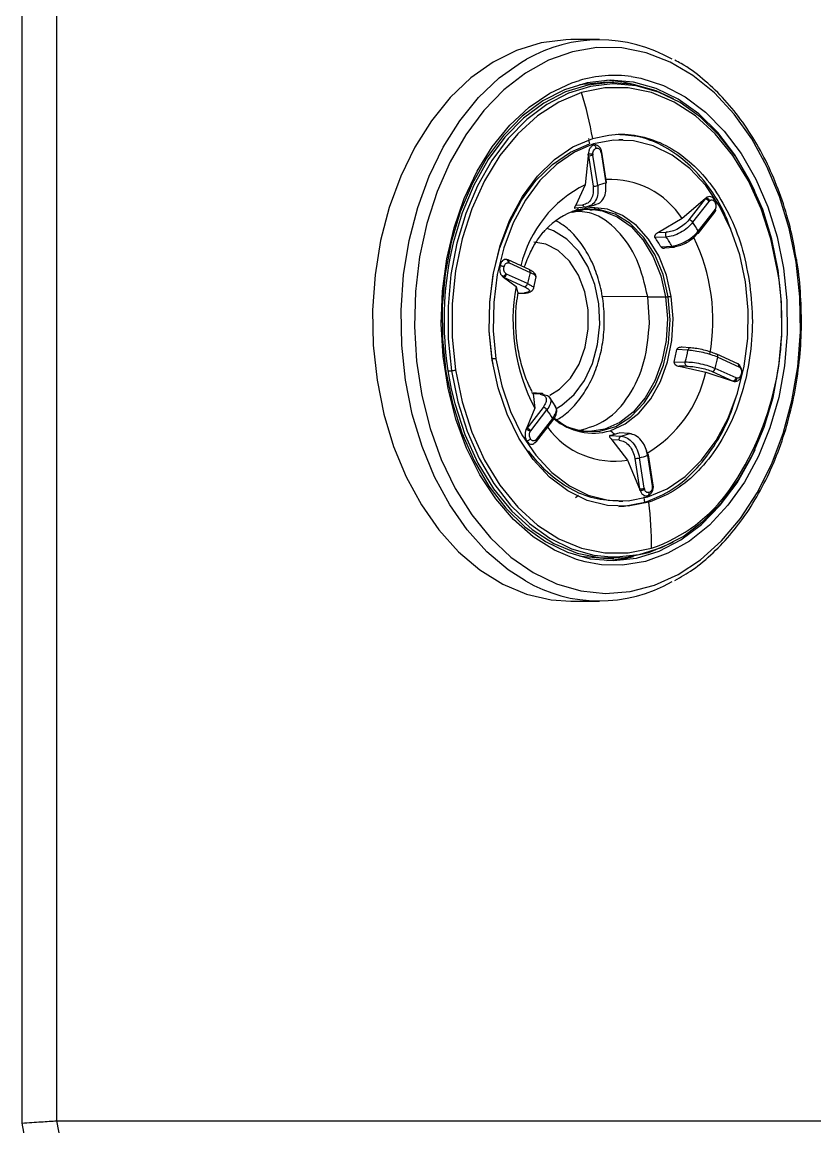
# Model space of a CAD drawing. Extents: x 832 to 912, y 781 to 934.
# Drawn here: x 837.691 to 840.223, y 835.606 to 839.133 of the extents above; entities that cross this region are included whole.
import ezdxf

# ---------------------------------------------------------------- set-up
doc = ezdxf.new("R2010")
doc.units = 0
doc.header["$MEASUREMENT"] = 0
doc.layers.add('1', color=4, linetype='Continuous')

# ---------------------------------------------------------------- blocks, each defined once
blk = doc.blocks.new('2026 SOVEREIGN HL')
at = {"layer": '1', "color": 3, "linetype": 'Continuous', "lineweight": 25}
for p, q in [((5.9619, 38.5231), (5.9619, 43.5662)), ((6.0728, 38.53), (6.0728, 43.5594)), ((7.8058, 41.9824), (7.7149, 41.9824)), ((7.8516, 41.8455), (7.8193, 41.8459)), ((7.8807, 41.6626), (7.8683, 41.6629)), ((7.7701, 41.6117), (7.7606, 41.5191)), ((7.7701, 41.6117), (7.7706, 41.6117)), ((7.7706, 41.6117), (7.7856, 41.5145)), ((7.8003, 41.5167), (7.7853, 41.614)), ((7.8108, 41.6255), (7.8111, 41.6241)), ((7.8111, 41.6219), (7.826, 41.5247)), ((7.829, 41.5263), (7.814, 41.6235)), ((7.7606, 41.5191), (7.7301, 41.4534)), ((7.7301, 41.4534), (7.7533, 41.4553)), ((7.7806, 41.4537), (7.7628, 41.4473)), ((7.7724, 41.4494), (7.7952, 41.4564)), ((8.1431, 41.4739), (8.0701, 41.4109)), ((8.1436, 41.4739), (8.0916, 41.4069)), ((8.104, 41.3991), (8.156, 41.466)), ((8.1431, 41.4739), (8.1436, 41.4739)), ((7.7251, 41.4331), (7.7542, 41.4389)), ((7.7628, 41.4473), (7.7282, 41.4445)), ((7.7678, 41.4407), (7.7862, 41.4402)), ((7.7757, 41.4394), (7.7841, 41.4387)), ((7.7943, 41.4397), (7.7885, 41.4462)), ((8.1737, 41.4384), (8.1217, 41.3715)), ((8.1226, 41.365), (8.1746, 41.4319)), ((8.1749, 41.4323), (8.177, 41.4357)), ((8.1771, 41.4359), (8.1773, 41.4362)), ((8.0701, 41.4109), (7.9948, 41.3669)), ((8.019, 41.3521), (7.9829, 41.3512)), ((7.9948, 41.3669), (8.019, 41.3675)), ((8.0027, 41.3205), (8.0376, 41.3231)), ((8.0139, 41.3172), (8.0441, 41.3195)), ((7.5812, 41.2488), (7.5142, 41.2791)), ((7.5174, 41.2694), (7.5844, 41.2391)), ((7.4992, 41.2238), (7.5396, 41.1942)), ((7.4992, 41.2238), (7.4997, 41.2238)), ((7.4997, 41.2238), (7.5667, 41.1935)), ((7.5764, 41.2036), (7.5093, 41.2339)), ((7.595, 41.1859), (7.6039, 41.2254)), ((7.5396, 41.1942), (7.5438, 41.1765)), ((7.5441, 41.1718), (7.5695, 41.1734)), ((7.5448, 41.1724), (7.5667, 41.1737)), ((7.9603, 41.1612), (7.8148, 41.1619)), ((7.9601, 41.1611), (8.0173, 41.1614)), ((7.9659, 41.0797), (7.9603, 41.1612)), ((8.0887, 40.9907), (8.0532, 40.9927)), ((8.0962, 40.9986), (8.0689, 41.0001)), ((7.4755, 40.9633), (7.4629, 40.9632)), ((7.4667, 40.9466), (7.4629, 40.9632)), ((8.2476, 40.9477), (8.1806, 40.978)), ((8.1838, 40.9683), (8.2508, 40.938)), ((7.3221, 40.9244), (7.3328, 40.8659)), ((8.0442, 40.9531), (8.0803, 40.9535)), ((8.0849, 40.9396), (8.0606, 40.9393)), ((8.0606, 40.9393), (8.1456, 40.9203)), ((8.1661, 40.9227), (8.2332, 40.8924)), ((8.2428, 40.9025), (8.1757, 40.9328)), ((8.2507, 40.9457), (8.249, 40.9468)), ((8.1456, 40.9203), (8.2326, 40.8924)), ((8.2332, 40.8924), (8.2326, 40.8924)), ((7.6206, 40.8525), (7.5886, 40.8551)), ((7.5941, 40.8517), (7.5994, 40.8056)), ((7.6165, 40.8499), (7.5941, 40.8517)), ((7.6662, 40.8105), (7.6475, 40.8396)), ((7.5994, 40.8056), (7.5735, 40.7413)), ((7.626, 40.8083), (7.574, 40.7413)), ((7.5864, 40.7335), (7.6384, 40.8004)), ((7.667, 40.807), (7.6647, 40.8122)), ((7.6562, 40.7728), (7.6041, 40.7059)), ((7.605, 40.6994), (7.657, 40.7663)), ((7.6819, 40.759), (7.6599, 40.7739)), ((7.574, 40.7413), (7.5735, 40.7413)), ((7.7678, 40.7312), (7.7534, 40.7322)), ((7.84, 40.7186), (7.8753, 40.7163)), ((7.9024, 40.7246), (7.8687, 40.7274)), ((7.6022, 40.6964), (7.6053, 40.6998)), ((7.6044, 40.6988), (7.605, 40.6994)), ((7.8452, 40.7051), (7.8959, 40.64)), ((7.869, 40.7036), (7.8452, 40.7051)), ((7.8959, 40.64), (7.9339, 40.5477)), ((7.9194, 40.645), (7.9344, 40.5478)), ((7.9491, 40.55), (7.9341, 40.6472)), ((7.9599, 40.6551), (7.9748, 40.5579)), ((7.9778, 40.5596), (7.9628, 40.6568)), ((7.9344, 40.5478), (7.9339, 40.5477)), ((7.9782, 40.5547), (7.9778, 40.5595)), ((7.7291, 40.5205), (7.7389, 40.5279)), ((7.8683, 40.509), (7.8807, 40.5093)), ((7.9632, 40.5051), (7.9507, 40.5051)), ((7.9601, 40.5263), (7.9665, 40.5298)), ((7.8193, 40.326), (7.8516, 40.3264)), ((7.7149, 40.1895), (7.8058, 40.1895)), ((6.841, 33.9689), (5.9619, 38.5231)), ((6.073, 38.53), (9.0504, 38.5301)), ((6.9537, 33.9683), (6.0733, 38.5301))]:
    blk.add_line(p, q, dxfattribs=at)
at = {"layer": '1', "color": 3, "linetype": 'Continuous', "lineweight": 25, "flags": 128}
for points in [[(7.7149, 41.9824), (7.6986, 41.9821), (7.6193, 41.9721), (7.5415, 41.9482), (7.4664, 41.9106), (7.3953, 41.8601), (7.3292, 41.7973), (7.2692, 41.7233), (7.2162, 41.6393), (7.1711, 41.5466), (7.1346, 41.4465), (7.1072, 41.3408), (7.0894, 41.2311), (7.0815, 41.1191), (7.0836, 41.0066), (7.0956, 40.8953), (7.1173, 40.787), (7.1486, 40.6834), (7.1887, 40.5862), (7.2371, 40.4969), (7.2931, 40.4168), (7.3557, 40.3473), (7.424, 40.2895), (7.4969, 40.2442), (7.5732, 40.2122), (7.6518, 40.194), (7.7149, 40.1895)], [(8.4341, 41.2715), (8.4124, 41.3789), (8.3811, 41.4816), (8.3408, 41.5777), (8.2922, 41.6658), (8.2359, 41.7444), (8.1731, 41.8121), (8.1046, 41.8679), (8.0317, 41.9109), (7.9554, 41.9404), (7.8772, 41.9558), (7.7981, 41.9569), (7.7196, 41.9437), (7.643, 41.9165), (7.5694, 41.8756), (7.5002, 41.8217), (7.4364, 41.7558), (7.3791, 41.6788), (7.3292, 41.5921), (7.2875, 41.4971), (7.2548, 41.3954), (7.2316, 41.2886), (7.2182, 41.1784), (7.2148, 41.0668), (7.2216, 40.9554), (7.2384, 40.8462), (7.265, 40.7409), (7.3008, 40.6413), (7.3454, 40.549), (7.3979, 40.4655), (7.4576, 40.3922), (7.5234, 40.3303), (7.5943, 40.2808), (7.669, 40.2445), (7.7464, 40.2221), (7.8252, 40.2138), (7.9042, 40.2198), (7.9819, 40.2401), (8.0571, 40.2742), (8.1287, 40.3217), (8.1953, 40.3817), (8.256, 40.4533), (8.3098, 40.5353), (8.3556, 40.6263), (8.3929, 40.7249), (8.4209, 40.8294), (8.4393, 40.9381), (8.4477, 41.0492), (8.4459, 41.161), (8.4341, 41.2715)], [(7.5693, 40.2542), (7.5148, 40.2895), (7.4466, 40.3473), (7.3839, 40.4168), (7.3279, 40.4969), (7.2795, 40.5862), (7.2394, 40.6834), (7.2082, 40.787), (7.1864, 40.8953), (7.1744, 41.0066), (7.1723, 41.1191), (7.1802, 41.2311), (7.198, 41.3408), (7.2254, 41.4465), (7.262, 41.5466), (7.3071, 41.6393), (7.36, 41.7233), (7.42, 41.7973), (7.4861, 41.8601), (7.5573, 41.9106), (7.5731, 41.9198)], [(7.7601, 40.3151), (7.7328, 40.3227), (7.662, 40.3523), (7.5945, 40.395), (7.5317, 40.4499), (7.4746, 40.5163), (7.4243, 40.5928), (7.3817, 40.6781), (7.3475, 40.7707), (7.3223, 40.8689), (7.3065, 40.971), (7.3006, 41.0751), (7.3045, 41.1795), (7.3182, 41.2821), (7.3415, 41.3813), (7.3739, 41.4752), (7.4149, 41.5621), (7.4637, 41.6406), (7.5194, 41.7091), (7.5811, 41.7666), (7.6477, 41.8118), (7.7179, 41.8442), (7.7422, 41.852)], [(8.3022, 41.4998), (8.2857, 41.5342), (8.2384, 41.6148), (8.1839, 41.6856), (8.123, 41.7451), (8.0569, 41.7924), (7.9869, 41.8265), (7.9143, 41.8469), (7.8404, 41.853), (7.7666, 41.8449), (7.6943, 41.8226), (7.6247, 41.7866), (7.5593, 41.7376), (7.4992, 41.6764), (7.4456, 41.6042), (7.3994, 41.5224), (7.3616, 41.4324), (7.3327, 41.336), (7.3134, 41.2349), (7.304, 41.1311), (7.3047, 41.0264), (7.3155, 40.9228)], [(7.8472, 41.8411), (7.7778, 41.8332), (7.7066, 41.8112), (7.6381, 41.7758), (7.5737, 41.7275), (7.5146, 41.6673), (7.4618, 41.5962), (7.4163, 41.5156), (7.379, 41.4271), (7.3506, 41.3321), (7.3316, 41.2326), (7.3224, 41.1304), (7.3231, 41.0273), (7.3337, 40.9253)], [(8.0427, 41.7933), (7.9869, 41.8193), (7.915, 41.8394), (7.8418, 41.8455), (7.7687, 41.8375), (7.6971, 41.8154), (7.6283, 41.7798), (7.5635, 41.7312), (7.504, 41.6706), (7.4509, 41.5992), (7.4052, 41.5181), (7.3677, 41.429), (7.3391, 41.3335), (7.3334, 41.3088)], [(7.7427, 41.8391), (7.8095, 41.8459), (7.8193, 41.8459)], [(7.9148, 41.8395), (7.882, 41.8469), (7.8294, 41.8527)], [(8.3773, 41.2466), (8.357, 41.3456), (8.3273, 41.4397), (8.2889, 41.5273), (8.2423, 41.6067), (8.1886, 41.6763), (8.1287, 41.7349), (8.0636, 41.7815), (7.9947, 41.8151), (7.9232, 41.8351), (7.8505, 41.8412), (7.8472, 41.8411)], [(7.9077, 41.8643), (7.938, 41.8589), (8.0101, 41.8361), (8.0794, 41.7999), (8.1447, 41.7509), (8.2048, 41.6901), (8.2586, 41.6185), (8.3051, 41.5374), (8.3437, 41.4483), (8.3734, 41.3527), (8.3939, 41.2523)], [(7.7484, 41.8132), (7.6764, 41.7833), (7.6081, 41.7391), (7.5449, 41.6817), (7.4881, 41.6122), (7.439, 41.5319), (7.3984, 41.4426), (7.3672, 41.346), (7.3461, 41.2441), (7.3354, 41.1389), (7.3354, 41.0327), (7.3461, 40.9276)], [(8.3746, 41.2443), (8.3534, 41.3461), (8.3222, 41.4427), (8.2816, 41.5321), (8.2324, 41.6123), (8.1757, 41.6818), (8.1125, 41.7392), (8.0442, 41.7833), (7.9721, 41.8133), (7.8978, 41.8283), (7.8227, 41.8283), (7.7484, 41.8132)], [(7.9632, 40.5051), (7.8979, 40.4925), (7.8319, 40.4945), (7.767, 40.511), (7.7047, 40.5417), (7.6466, 40.5858), (7.5941, 40.6423), (7.5485, 40.7096), (7.5108, 40.7862), (7.4822, 40.8702), (7.4631, 40.9595), (7.4542, 41.0519), (7.4556, 41.1452), (7.4673, 41.237), (7.489, 41.3251), (7.5202, 41.4072), (7.5601, 41.4815), (7.6077, 41.5461), (7.6619, 41.5993), (7.7213, 41.6398), (7.7844, 41.6668)], [(7.4629, 40.9632), (7.4542, 41.0529), (7.4556, 41.1434), (7.4669, 41.2326), (7.488, 41.318), (7.5183, 41.3978), (7.557, 41.4699), (7.6032, 41.5326), (7.6558, 41.5842), (7.7134, 41.6236), (7.7747, 41.6497)], [(7.7872, 41.6495), (7.726, 41.6233), (7.6684, 41.584), (7.6158, 41.5324), (7.5696, 41.4697), (7.5309, 41.3977), (7.5006, 41.3179), (7.4796, 41.2325), (7.4682, 41.1434), (7.4669, 41.0529), (7.4755, 40.9633)], [(8.2724, 41.2086), (8.254, 41.2953), (8.2261, 41.3767), (8.1896, 41.4511), (8.1454, 41.5164), (8.0944, 41.5712), (8.038, 41.6139), (7.9776, 41.6437), (7.9146, 41.6598), (7.8506, 41.6617), (7.7872, 41.6495)], [(8.0256, 41.1617), (8.0091, 41.2325), (7.9825, 41.2968), (7.9471, 41.3519), (7.9043, 41.3954), (7.8561, 41.4254), (7.8045, 41.4405), (7.7519, 41.4401), (7.7172, 41.4312)], [(8.0352, 41.1626), (8.0198, 41.2299), (7.9955, 41.2916), (7.9631, 41.3454), (7.9239, 41.3892), (7.8794, 41.4214), (7.8314, 41.4407), (7.7815, 41.4464), (7.7319, 41.4382)], [(7.7862, 41.4402), (7.8149, 41.4356), (7.8626, 41.4169), (7.9068, 41.3854), (7.9457, 41.3422), (7.9779, 41.289), (8.0021, 41.228), (8.0173, 41.1614)], [(7.6668, 40.8035), (7.6862, 40.8149), (7.7253, 40.8492), (7.7582, 40.8944), (7.7835, 40.9487), (7.7999, 41.0093), (7.8068, 41.0736), (7.8037, 41.1384), (7.7908, 41.2008), (7.7688, 41.2578), (7.7386, 41.3067), (7.7017, 41.3454), (7.6597, 41.3719), (7.6385, 41.3798)], [(7.6476, 40.8475), (7.6787, 40.8661), (7.7134, 40.901), (7.7413, 40.9466), (7.7606, 41.0003), (7.7703, 41.059), (7.7697, 41.1193), (7.759, 41.1776), (7.7387, 41.2306), (7.71, 41.2752), (7.6746, 41.3088), (7.6346, 41.3294), (7.5961, 41.3359)], [(7.5142, 41.2791), (7.5137, 41.2793), (7.5123, 41.2795)], [(7.5812, 41.2488), (7.582, 41.2484), (7.5826, 41.2479)], [(8.3939, 41.2523), (8.4048, 41.149), (8.4058, 41.0445), (8.397, 40.9408), (8.3785, 40.8396), (8.3506, 40.7429), (8.3138, 40.6523), (8.2688, 40.5694), (8.2164, 40.4957), (8.1576, 40.4326), (8.0933, 40.3811), (8.0247, 40.3422), (7.9531, 40.3166), (7.8797, 40.3047), (7.8124, 40.306)], [(7.8445, 40.3308), (7.8606, 40.3307), (7.9332, 40.3387), (8.0044, 40.3606), (8.0729, 40.3961), (8.1373, 40.4444), (8.1964, 40.5046), (8.2492, 40.5757), (8.2947, 40.6563), (8.332, 40.7448), (8.3604, 40.8398), (8.3794, 40.9393), (8.3886, 41.0415), (8.3879, 41.1446), (8.3773, 41.2466)], [(7.9607, 40.5224), (8.022, 40.5486), (8.0796, 40.5879), (8.1322, 40.6395), (8.1784, 40.7022), (8.2171, 40.7742), (8.2473, 40.854), (8.2684, 40.9394), (8.2798, 41.0285), (8.2811, 41.119), (8.2724, 41.2086)], [(7.6794, 40.7589), (7.7027, 40.7465), (7.7543, 40.7314), (7.807, 40.7318), (7.8585, 40.7476), (7.9065, 40.7782), (7.9489, 40.8223), (7.984, 40.8779), (8.0101, 40.9426), (8.0261, 41.0136), (8.0314, 41.0877), (8.0256, 41.1617)], [(8.0173, 41.1614), (8.023, 41.092), (8.019, 41.0223), (8.0054, 40.9551), (7.9827, 40.893), (7.9519, 40.8384), (7.9141, 40.7934), (7.8708, 40.7597), (7.8237, 40.7387)], [(7.8403, 40.7337), (7.8879, 40.7554), (7.9315, 40.7899), (7.9696, 40.8357), (8.0006, 40.8911), (8.0233, 40.954), (8.037, 41.022), (8.041, 41.0924), (8.0352, 41.1626)], [(7.4755, 40.9633), (7.494, 40.8766), (7.5218, 40.7951), (7.5583, 40.7208), (7.6026, 40.6555), (7.6536, 40.6007), (7.7099, 40.5579), (7.7704, 40.5282), (7.8333, 40.5121), (7.8973, 40.5102), (7.9607, 40.5224)], [(8.1806, 40.978), (8.1801, 40.9782), (8.1787, 40.9784)], [(7.3155, 40.9228), (7.3362, 40.8222), (7.3663, 40.7266), (7.4054, 40.6377), (7.4526, 40.5571), (7.5072, 40.4863), (7.5681, 40.4268), (7.6341, 40.3795), (7.7041, 40.3454), (7.7768, 40.325), (7.8507, 40.3189), (7.9245, 40.327), (7.9968, 40.3493), (8.0663, 40.3853), (8.1317, 40.4343), (8.1918, 40.4955), (8.2454, 40.5677), (8.2916, 40.6495), (8.303, 40.6738)], [(7.3337, 40.9253), (7.354, 40.8263), (7.3837, 40.7321), (7.4221, 40.6446), (7.4687, 40.5652), (7.5224, 40.4956), (7.5823, 40.437), (7.6474, 40.3904), (7.7163, 40.3568), (7.7878, 40.3368), (7.8445, 40.3308)], [(7.3461, 40.9276), (7.3673, 40.8257), (7.3985, 40.7292), (7.4391, 40.6398), (7.4883, 40.5596), (7.545, 40.49), (7.6082, 40.4326), (7.6765, 40.3885), (7.7486, 40.3586), (7.8229, 40.3435), (7.898, 40.3436), (7.9723, 40.3587)], [(7.3328, 40.8659), (7.3437, 40.8201), (7.3757, 40.7213), (7.4173, 40.6299), (7.4677, 40.5479), (7.5259, 40.4769), (7.5906, 40.4183), (7.6606, 40.3735), (7.7344, 40.3432), (7.8105, 40.3281), (7.8874, 40.3285), (7.9634, 40.3444)], [(7.8237, 40.7387), (7.775, 40.7312), (7.7678, 40.7312)], [(7.8676, 40.4916), (7.8853, 40.4925), (7.9507, 40.5051)], [(7.9634, 40.3444), (8.0366, 40.3753), (8.0427, 40.3786)], [(7.8193, 40.326), (7.7464, 40.3321), (7.7427, 40.3328)], [(7.8294, 40.3192), (7.8921, 40.327), (7.9148, 40.3324)], [(7.8124, 40.306), (7.8058, 40.3068), (7.7601, 40.3151)]]:
    blk.add_lwpolyline(points, dxfattribs=at)
at = {"layer": '1', "color": 3, "linetype": 'Continuous', "lineweight": 25}
for centre, radius, start, end in [((7.8058, 41.5128), 0.4689, 60.2673, 119.7542), ((7.8535, 41.4729), 0.3952, 82.1149, 106.3575), ((6.6773, 41.4721), 1.1241, 9.9722, 17.6641), ((6.6559, 41.4708), 1.1331, 9.0847, 9.9577), ((7.3983, 41.5943), 0.3928, 7.4983, 8.067), ((7.769, 41.6709), 0.0592, 271.5691, 285.9594), ((7.8119, 41.6207), 0.00353, 51.9408, 102.9249), ((7.8106, 41.6263), 0.00444, 275.6715, 320.5609), ((7.8831, 41.2936), 0.238, 103.8668, 110.3566), ((7.8256, 41.5291), 0.00444, 275.6715, 320.5609), ((7.8416, 41.2651), 0.271, 32.5381, 92.9735), ((7.9337, 41.1707), 0.3891, 116.4163, 166.6359), ((7.784, 41.5737), 0.0593, 271.5727, 285.9558), ((8.1414, 41.4567), 0.0173, 32.4629, 82.6766), ((7.8067, 41.2144), 0.2359, 108.4689, 137.1524), ((7.625, 41.5493), 0.1542, 313.9023, 317.5296), ((8.1696, 41.4346), 0.00566, 332.073, 43.2067), ((8.0894, 41.3898), 0.0173, 32.4812, 82.6682), ((7.7522, 41.1534), 0.4291, 30.5514, 34.9303), ((7.692, 41.1424), 0.3581, 29.8136, 35.671), ((7.725, 41.1426), 0.361, 30.0063, 35.4745), ((7.566, 41.086), 0.6024, 349.6422, 26.0753), ((8.1191, 41.368), 0.00438, 274.8776, 52.9856), ((8.3718, 41.0858), 1.0621, 167.8779, 188.7406), ((7.5101, 41.2724), 0.0079, 337.8231, 58.0697), ((8.1541, 41.0918), 0.5884, 165.4976, 169.0421), ((7.5757, 41.2419), 0.00912, 342.051, 40.6826), ((7.4473, 41.0805), 0.9417, 325.4151, 10.0169), ((8.3747, 41.2469), 0.00264, 267.4598, 353.4145), ((7.4973, 41.2357), 0.0122, 281.4819, 351.5091), ((8.1281, 41.0859), 0.5984, 169.5734, 207.9283), ((7.5643, 41.2054), 0.0122, 281.4742, 351.5168), ((8.0162, 41.2958), 0.1344, 270.4874, 274.0255), ((8.0113, 41.3697), 0.2084, 273.9481, 276.5884), ((7.5713, 41.0807), 0.4898, 344.8928, 349.6465), ((7.6014, 41.0813), 0.4956, 345.0574, 349.4784), ((7.609, 41.0795), 0.5854, 345.4848, 349.0477), ((8.1764, 40.9713), 0.0079, 337.8579, 58.06), ((7.3205, 41.0168), 0.0924, 270.9409, 278.1745), ((7.3182, 41.0421), 0.1179, 277.5677, 283.7147), ((8.1637, 40.9346), 0.0122, 281.4907, 351.5143), ((8.2429, 40.9408), 0.00837, 340.5049, 55.413), ((7.7542, 41.0075), 0.401, 300.6346, 347.4404), ((8.2307, 40.9043), 0.0122, 281.4835, 351.5075), ((7.6238, 40.7911), 0.0173, 32.4674, 82.6721), ((8.0071, 41.018), 0.4281, 210.5459, 214.9346), ((7.652, 40.7689), 0.00565, 332.0373, 43.2438), ((7.7861, 40.9193), 0.1933, 229.7834, 286.2853), ((7.5718, 40.7242), 0.0173, 32.4603, 82.6754), ((7.8532, 40.8993), 0.2628, 215.955, 279.3443), ((7.7968, 40.9094), 0.1956, 282.7375, 287.1218), ((7.6978, 40.5416), 0.2392, 49.1055, 53.4319), ((7.7947, 40.9163), 0.2029, 287.1301, 291.4047), ((7.8301, 40.9113), 0.2001, 283.0556, 291.165), ((7.6, 40.702), 0.00566, 332.073, 43.2067), ((7.9178, 40.7041), 0.0592, 271.5656, 285.9629), ((7.8771, 40.8782), 0.2379, 283.8643, 290.3568), ((7.9607, 40.654), 0.00354, 51.9666, 102.9206), ((7.9594, 40.6596), 0.00444, 275.6648, 320.5851), ((7.9332, 40.6013), 0.0535, 271.2937, 279.106), ((7.9339, 40.6021), 0.0542, 278.1971, 286.2034), ((7.8092, 40.8374), 0.5058, 288.8083, 324.8069), ((7.9744, 40.5624), 0.00444, 275.6648, 320.5851), ((6.8663, 40.3618), 1.0938, 7.5283, 8.4289), ((7.5527, 40.4545), 0.4136, 9.4489, 9.9918), ((6.9371, 40.3681), 1.0353, 359.477, 7.6038), ((7.8057, 40.6595), 0.4692, 239.7403, 299.7133)]:
    blk.add_arc(centre, radius, start, end, dxfattribs=at)
for points, knots in [([(8.4343, 41.286), (8.4292, 41.3148), (8.4181, 41.3778), (8.3905, 41.4707), (8.354, 41.5639), (8.3096, 41.6505), (8.2581, 41.7292), (8.2001, 41.7993), (8.1362, 41.8584), (8.0847, 41.8976), (8.0536, 41.9131), (8.0468, 41.9165)], [0, 0, 0, 0, 0.103221, 0.226389, 0.349627, 0.472932, 0.596278, 0.719587, 0.842743, 0.965587, 1, 1, 1, 1]), ([(7.7844, 41.6668), (7.8116, 41.6729), (7.8661, 41.6851), (7.9489, 41.6744), (8.0286, 41.6428), (8.1025, 41.5893), (8.1676, 41.5165), (8.2211, 41.4272), (8.2624, 41.325), (8.2772, 41.2499), (8.2845, 41.2124)], [0, 0, 0, 0, 0.1250007, 0.2500002, 0.375, 0.5000005, 0.6250004, 0.7500003, 0.8750001, 1, 1, 1, 1]), ([(8.2251, 41.3779), (8.2192, 41.3939), (8.2006, 41.4443), (8.1545, 41.5161), (8.0901, 41.5895), (8.0161, 41.6423), (7.9388, 41.675), (7.8863, 41.678), (7.8612, 41.6794)], [0, 0, 0, 0, 0.086272, 0.272421, 0.45857, 0.64472, 0.830869, 1, 1, 1, 1]), ([(7.7878, 41.6456), (7.7855, 41.6447), (7.781, 41.6427), (7.7755, 41.6359), (7.7715, 41.627), (7.7706, 41.6204), (7.7702, 41.6171)], [0, 0, 0, 0, 0.247421, 0.499867, 0.752298, 1, 1, 1, 1]), ([(7.785, 41.6173), (7.7852, 41.6198), (7.7855, 41.6246), (7.7882, 41.6302), (7.7917, 41.634), (7.7942, 41.6349), (7.7955, 41.6354)], [0, 0, 0, 0, 0.283713, 0.562561, 0.780125, 1, 1, 1, 1]), ([(7.7991, 41.6444), (7.7976, 41.6452), (7.794, 41.6471), (7.7901, 41.6462), (7.7878, 41.6456)], [0, 0, 0, 0, 0.403598, 1, 1, 1, 1]), ([(7.7955, 41.6354), (7.7953, 41.6364), (7.7948, 41.6387), (7.793, 41.6419), (7.7906, 41.6445), (7.7887, 41.6452), (7.7878, 41.6456)], [0, 0, 0, 0, 0.221947, 0.471917, 0.737212, 1, 1, 1, 1]), ([(7.7955, 41.6354), (7.7972, 41.6357), (7.8005, 41.6364), (7.805, 41.634), (7.8084, 41.6301), (7.8097, 41.6268), (7.8103, 41.6251)], [0, 0, 0, 0, 0.278013, 0.555681, 0.775232, 1, 1, 1, 1]), ([(7.813, 41.6282), (7.8123, 41.63), (7.811, 41.6337), (7.8076, 41.6385), (7.8034, 41.6426), (7.8002, 41.6442), (7.7985, 41.6451)], [0, 0, 0, 0, 0.242881, 0.490429, 0.743211, 1, 1, 1, 1]), ([(7.8103, 41.6251), (7.8111, 41.6256), (7.8122, 41.6265), (7.8129, 41.6274), (7.8131, 41.6279), (7.813, 41.6281), (7.813, 41.6282)], [0, 0, 0, 0, 0.460154, 0.707252, 0.959386, 1, 1, 1, 1]), ([(7.7702, 41.6171), (7.7701, 41.6161), (7.77, 41.6143), (7.7701, 41.6125), (7.7701, 41.6117)], [0, 0, 0, 0, 0.559326, 1, 1, 1, 1]), ([(7.785, 41.6173), (7.784, 41.6173), (7.7824, 41.6173), (7.7798, 41.6172), (7.7776, 41.6172), (7.7755, 41.6171), (7.7728, 41.6171), (7.7712, 41.6171), (7.7702, 41.6171)], [0, 0, 0, 0, 0.23978, 0.36859, 0.499953, 0.631402, 0.760215, 1, 1, 1, 1]), ([(7.7706, 41.6117), (7.7705, 41.6127), (7.7703, 41.6145), (7.7702, 41.6163), (7.7702, 41.6171)], [0, 0, 0, 0, 0.559959, 1, 1, 1, 1]), ([(7.785, 41.6173), (7.785, 41.6167), (7.7851, 41.6156), (7.7852, 41.6144), (7.7853, 41.614)], [0, 0, 0, 0, 0.559988, 1, 1, 1, 1]), ([(7.8111, 41.6219), (7.8109, 41.6225), (7.8108, 41.6236), (7.8104, 41.6247), (7.8103, 41.6251)], [0, 0, 0, 0, 0.559923, 1, 1, 1, 1]), ([(7.7898, 41.4556), (7.7957, 41.457), (7.8076, 41.4598), (7.8205, 41.4759), (7.828, 41.4983), (7.8267, 41.5159), (7.826, 41.5247)], [0, 0, 0, 0, 0.249974, 0.499961, 0.749972, 1, 1, 1, 1]), ([(7.7856, 41.5145), (7.7861, 41.507), (7.7872, 41.4921), (7.7807, 41.4729), (7.7692, 41.4591), (7.7586, 41.4565), (7.7533, 41.4553)], [0, 0, 0, 0, 0.249702, 0.500139, 0.750525, 1, 1, 1, 1]), ([(7.8003, 41.5167), (7.8009, 41.508), (7.8022, 41.4905), (7.7951, 41.4675), (7.7854, 41.4583), (7.7806, 41.4537)], [0, 0, 0, 0, 0.333367, 0.666697, 1, 1, 1, 1]), ([(7.7301, 41.4534), (7.729, 41.4519), (7.7271, 41.449), (7.7259, 41.4463), (7.7257, 41.4448), (7.726, 41.4442), (7.7268, 41.444), (7.7278, 41.4443), (7.7282, 41.4445)], [0, 0, 0, 0, 0.301023, 0.579275, 0.707597, 0.815322, 0.909404, 1, 1, 1, 1]), ([(7.7628, 41.4473), (7.7623, 41.4471), (7.7614, 41.4469), (7.7594, 41.4471), (7.7569, 41.4484), (7.755, 41.4508), (7.7538, 41.4532), (7.7534, 41.4546), (7.7533, 41.4553)], [0, 0, 0, 0, 0.1247423, 0.2493756, 0.5000293, 0.7506495, 0.8752551, 1, 1, 1, 1]), ([(8.1467, 41.4771), (8.146, 41.4766), (8.1448, 41.4756), (8.1436, 41.4744), (8.1431, 41.4739)], [0, 0, 0, 0, 0.559413, 1, 1, 1, 1]), ([(8.1436, 41.4739), (8.1442, 41.4745), (8.1452, 41.4757), (8.1463, 41.4767), (8.1467, 41.4771)], [0, 0, 0, 0, 0.560078, 1, 1, 1, 1]), ([(8.1736, 41.4713), (8.1718, 41.4736), (8.1684, 41.4782), (8.1614, 41.4813), (8.1538, 41.4814), (8.1491, 41.4785), (8.1467, 41.4771)], [0, 0, 0, 0, 0.247374, 0.499868, 0.752307, 1, 1, 1, 1]), ([(8.1467, 41.4771), (8.1477, 41.477), (8.1492, 41.4768), (8.1514, 41.4756), (8.1531, 41.4744), (8.1547, 41.473), (8.1565, 41.4709), (8.1574, 41.4692), (8.1579, 41.468)], [0, 0, 0, 0, 0.2398377, 0.3685891, 0.5000504, 0.6314409, 0.7601934, 1, 1, 1, 1]), ([(8.1579, 41.468), (8.1576, 41.4677), (8.1569, 41.4671), (8.1563, 41.4663), (8.156, 41.466)], [0, 0, 0, 0, 0.559712, 1, 1, 1, 1]), ([(8.1579, 41.468), (8.1595, 41.4691), (8.1626, 41.4711), (8.1674, 41.4706), (8.1714, 41.4682), (8.1733, 41.4656), (8.1742, 41.4642)], [0, 0, 0, 0, 0.283704, 0.562551, 0.780139, 1, 1, 1, 1]), ([(8.1736, 41.4713), (8.1742, 41.471), (8.1756, 41.4705), (8.1762, 41.4687), (8.1758, 41.4665), (8.1747, 41.465), (8.1742, 41.4642)], [0, 0, 0, 0, 0.262813, 0.52809, 0.778051, 1, 1, 1, 1]), ([(8.1741, 41.4346), (8.1755, 41.4375), (8.1784, 41.4432), (8.1792, 41.4533), (8.1786, 41.4607), (8.1771, 41.4638), (8.1769, 41.4642)], [0, 0, 0, 0, 0.315763, 0.637415, 0.958829, 1, 1, 1, 1]), ([(8.1742, 41.4642), (8.1753, 41.4624), (8.1774, 41.4587), (8.1782, 41.452), (8.1775, 41.4458), (8.1761, 41.4426), (8.1754, 41.441)], [0, 0, 0, 0, 0.278041, 0.555681, 0.775227, 1, 1, 1, 1]), ([(7.7162, 41.4305), (7.7173, 41.431), (7.7201, 41.4325), (7.7231, 41.4329), (7.7251, 41.4331)], [0, 0, 0, 0, 0.349417, 1, 1, 1, 1]), ([(7.9603, 41.1612), (7.9507, 41.2022), (7.9315, 41.2842), (7.8659, 41.377), (7.792, 41.4323), (7.7408, 41.4338), (7.72, 41.4344)], [0, 0, 0, 0, 0.271543, 0.543088, 0.814628, 1, 1, 1, 1]), ([(8.1737, 41.4384), (8.1741, 41.4389), (8.1747, 41.4397), (8.1751, 41.4406), (8.1754, 41.441)], [0, 0, 0, 0, 0.560049, 1, 1, 1, 1]), ([(8.1741, 41.4346), (8.1749, 41.4347), (8.1762, 41.4349), (8.1771, 41.4357), (8.1775, 41.4365), (8.1775, 41.4375), (8.177, 41.439), (8.176, 41.4402), (8.1754, 41.441)], [0, 0, 0, 0, 0.239795, 0.368576, 0.499975, 0.631379, 0.760169, 1, 1, 1, 1]), ([(7.6682, 40.7683), (7.6741, 40.7715), (7.6953, 40.7829), (7.7271, 40.8138), (7.7622, 40.8594), (7.7901, 40.9141), (7.8099, 40.9749), (7.8209, 41.0398), (7.8227, 41.1065), (7.8152, 41.1725), (7.7985, 41.2357), (7.7731, 41.2938), (7.7393, 41.3443), (7.7037, 41.3824), (7.6773, 41.3981), (7.6669, 41.4043)], [0, 0, 0, 0, 0.030687, 0.110542, 0.191967, 0.274569, 0.357768, 0.44114, 0.524585, 0.608165, 0.691962, 0.776066, 0.860476, 0.944806, 1, 1, 1, 1]), ([(8.0916, 41.4069), (8.087, 41.4018), (8.0778, 41.3916), (8.0582, 41.3787), (8.0373, 41.3696), (8.0251, 41.3682), (8.019, 41.3675)], [0, 0, 0, 0, 0.249703, 0.500157, 0.750534, 1, 1, 1, 1]), ([(8.104, 41.3991), (8.0986, 41.393), (8.0878, 41.3809), (8.0649, 41.3655), (8.0405, 41.3545), (8.0261, 41.3529), (8.019, 41.3521)], [0, 0, 0, 0, 0.250037, 0.500028, 0.750031, 1, 1, 1, 1]), ([(7.5659, 41.2557), (7.5723, 41.2724), (7.5851, 41.3058), (7.6083, 41.3443), (7.6253, 41.367), (7.6327, 41.3737), (7.6331, 41.3741)], [0, 0, 0, 0, 0.327849, 0.654909, 0.981671, 1, 1, 1, 1]), ([(7.9948, 41.3669), (7.9927, 41.3658), (7.9886, 41.3637), (7.9849, 41.36), (7.9828, 41.357), (7.982, 41.3549), (7.982, 41.3529), (7.9826, 41.3518), (7.9829, 41.3512)], [0, 0, 0, 0, 0.301052, 0.579327, 0.70759, 0.815316, 0.90938, 1, 1, 1, 1]), ([(8.019, 41.3675), (8.0186, 41.3669), (8.0178, 41.3656), (8.017, 41.3631), (8.0167, 41.3602), (8.0169, 41.3583), (8.017, 41.3574)], [0, 0, 0, 0, 0.231359, 0.480247, 0.739444, 1, 1, 1, 1]), ([(8.017, 41.3574), (8.0172, 41.3563), (8.0176, 41.3544), (8.0185, 41.3528), (8.019, 41.3521)], [0, 0, 0, 0, 0.519323, 1, 1, 1, 1]), ([(8.0376, 41.3231), (8.0445, 41.3243), (8.0584, 41.3266), (8.0826, 41.3379), (8.1055, 41.3534), (8.1163, 41.3655), (8.1217, 41.3715)], [0, 0, 0, 0, 0.249975, 0.499958, 0.749959, 1, 1, 1, 1]), ([(8.0482, 41.322), (8.0542, 41.323), (8.066, 41.325), (8.0864, 41.3348), (8.1057, 41.3482), (8.1149, 41.3585), (8.1194, 41.3636)], [0, 0, 0, 0, 0.249744, 0.500221, 0.750557, 1, 1, 1, 1]), ([(8.0027, 41.3205), (8.0031, 41.3199), (8.0039, 41.3188), (8.006, 41.3177), (8.0085, 41.317), (8.0113, 41.3167), (8.0131, 41.317), (8.0139, 41.3171)], [0, 0, 0, 0, 0.173008, 0.352707, 0.558429, 0.803671, 1, 1, 1, 1]), ([(8.0482, 41.322), (8.0479, 41.3215), (8.0471, 41.3207), (8.0453, 41.3196), (8.0429, 41.3192), (8.0404, 41.3201), (8.0387, 41.3216), (8.0379, 41.3226), (8.0376, 41.3231)], [0, 0, 0, 0, 0.124781, 0.249438, 0.499999, 0.750585, 0.875246, 1, 1, 1, 1]), ([(7.5086, 41.2807), (7.5065, 41.2807), (7.5022, 41.2808), (7.496, 41.2764), (7.4908, 41.2695), (7.489, 41.2633), (7.4881, 41.2603)], [0, 0, 0, 0, 0.247937, 0.500491, 0.752847, 1, 1, 1, 1]), ([(7.5115, 41.2797), (7.5098, 41.28), (7.5064, 41.2807), (7.503, 41.28), (7.5013, 41.2797)], [0, 0, 0, 0, 0.500116, 1, 1, 1, 1]), ([(7.515, 41.2701), (7.515, 41.2714), (7.515, 41.2734), (7.5143, 41.2759), (7.5135, 41.2775), (7.5125, 41.2789), (7.5109, 41.2802), (7.5095, 41.2805), (7.5086, 41.2807)], [0, 0, 0, 0, 0.23981, 0.368584, 0.499994, 0.631369, 0.76023, 1, 1, 1, 1]), ([(7.5086, 41.2807), (7.5093, 41.2805), (7.5106, 41.2803), (7.5118, 41.2797), (7.5123, 41.2795)], [0, 0, 0, 0, 0.559848, 1, 1, 1, 1]), ([(8.0469, 40.2551), (8.0661, 40.2662), (8.1088, 40.2911), (8.17, 40.3429), (8.2304, 40.4072), (8.2849, 40.4813), (8.3327, 40.5638), (8.3732, 40.6536), (8.4058, 40.7494), (8.4301, 40.8499), (8.4456, 40.9536), (8.4525, 41.0592), (8.4496, 41.1649), (8.4433, 41.2411), (8.4354, 41.2806), (8.4343, 41.286)], [0, 0, 0, 0, 0.06758, 0.150354, 0.233494, 0.31691, 0.400503, 0.484187, 0.567904, 0.651621, 0.735329, 0.819033, 0.902742, 0.986469, 1, 1, 1, 1]), ([(7.4881, 41.2603), (7.4876, 41.257), (7.4865, 41.2505), (7.4879, 41.2405), (7.4911, 41.2316), (7.4945, 41.2278), (7.4962, 41.2259)], [0, 0, 0, 0, 0.247396, 0.499853, 0.752275, 1, 1, 1, 1]), ([(7.5013, 41.2571), (7.5005, 41.2574), (7.4988, 41.2581), (7.4954, 41.2591), (7.4915, 41.2599), (7.4893, 41.2602), (7.4881, 41.2603)], [0, 0, 0, 0, 0.221913, 0.471858, 0.737236, 1, 1, 1, 1]), ([(7.5071, 41.2352), (7.5057, 41.2366), (7.5029, 41.2394), (7.5008, 41.2456), (7.5003, 41.2517), (7.501, 41.2553), (7.5013, 41.2571)], [0, 0, 0, 0, 0.283689, 0.562554, 0.780125, 1, 1, 1, 1]), ([(7.5013, 41.2571), (7.5019, 41.2593), (7.5032, 41.2637), (7.5069, 41.268), (7.511, 41.2703), (7.5137, 41.2702), (7.515, 41.2701)], [0, 0, 0, 0, 0.278059, 0.555683, 0.775224, 1, 1, 1, 1]), ([(7.5174, 41.2694), (7.5169, 41.2696), (7.5162, 41.2699), (7.5154, 41.27), (7.515, 41.2701)], [0, 0, 0, 0, 0.559897, 1, 1, 1, 1]), ([(7.6031, 41.2249), (7.6032, 41.2263), (7.6034, 41.2295), (7.5996, 41.2356), (7.5926, 41.2422), (7.5856, 41.2461), (7.5822, 41.2481)], [0, 0, 0, 0, 0.202643, 0.471419, 0.7369, 1, 1, 1, 1]), ([(7.6028, 41.2236), (7.603, 41.2238), (7.6051, 41.2255), (7.5999, 41.2311), (7.5895, 41.2364), (7.5844, 41.2391)], [0, 0, 0, 0, 0.072441, 0.536202, 1, 1, 1, 1]), ([(7.5071, 41.2352), (7.5066, 41.2341), (7.5057, 41.2323), (7.504, 41.2302), (7.5025, 41.2287), (7.5009, 41.2275), (7.4987, 41.2263), (7.4972, 41.2261), (7.4962, 41.2259)], [0, 0, 0, 0, 0.239775, 0.368541, 0.500028, 0.631459, 0.760234, 1, 1, 1, 1]), ([(7.4962, 41.2259), (7.4967, 41.2255), (7.4977, 41.2246), (7.4988, 41.224), (7.4992, 41.2238)], [0, 0, 0, 0, 0.559316, 1, 1, 1, 1]), ([(7.4997, 41.2238), (7.4991, 41.2241), (7.4978, 41.2247), (7.4967, 41.2256), (7.4962, 41.2259)], [0, 0, 0, 0, 0.559846, 1, 1, 1, 1]), ([(7.5071, 41.2352), (7.5075, 41.2349), (7.5082, 41.2344), (7.509, 41.2341), (7.5093, 41.2339)], [0, 0, 0, 0, 0.559809, 1, 1, 1, 1]), ([(8.2845, 41.2124), (8.2889, 41.1739), (8.2975, 41.0969), (8.29, 40.9798), (8.2676, 40.867), (8.2297, 40.7626), (8.1783, 40.6705), (8.1151, 40.5948), (8.0429, 40.5364), (7.9898, 40.5156), (7.9632, 40.5051)], [0, 0, 0, 0, 0.125, 0.25, 0.375, 0.5, 0.625001, 0.75, 0.875, 1, 1, 1, 1]), ([(7.5913, 40.8574), (7.5843, 40.8717), (7.57, 40.9008), (7.5534, 40.9547), (7.5421, 41.0139), (7.5378, 41.0764), (7.5392, 41.1316), (7.5448, 41.1639), (7.5469, 41.1761)], [0, 0, 0, 0, 0.170769, 0.348727, 0.5281, 0.708699, 0.889866, 1, 1, 1, 1]), ([(7.5667, 41.1935), (7.5713, 41.1911), (7.5804, 41.1865), (7.5842, 41.1802), (7.5803, 41.1754), (7.5712, 41.1743), (7.5667, 41.1737)], [0, 0, 0, 0, 0.249711, 0.50014, 0.750516, 1, 1, 1, 1]), ([(7.5709, 41.1735), (7.5743, 41.1741), (7.5809, 41.1752), (7.5883, 41.1787), (7.5935, 41.1831), (7.5946, 41.1864), (7.5952, 41.1881)], [0, 0, 0, 0, 0.248447, 0.498605, 0.749556, 1, 1, 1, 1]), ([(7.5764, 41.2036), (7.5815, 41.2009), (7.5918, 41.1956), (7.5971, 41.1902), (7.5951, 41.1883), (7.5949, 41.1881)], [0, 0, 0, 0, 0.472506, 0.944967, 1, 1, 1, 1]), ([(7.7415, 40.7345), (7.7711, 40.7431), (7.8304, 40.7605), (7.9034, 40.8414), (7.9547, 40.9512), (7.9622, 41.0368), (7.9659, 41.0797)], [0, 0, 0, 0, 0.24777, 0.498513, 0.749257, 1, 1, 1, 1]), ([(8.0742, 40.9995), (8.0718, 40.9999), (8.0672, 41.0006), (8.0615, 40.9996), (8.0576, 40.9981), (8.0554, 40.9967), (8.0538, 40.9948), (8.0534, 40.9934), (8.0532, 40.9927)], [0, 0, 0, 0, 0.301022, 0.579275, 0.70757, 0.815341, 0.909387, 1, 1, 1, 1]), ([(8.0981, 40.9982), (8.0972, 40.9984), (8.0958, 40.9989), (8.0938, 40.9983), (8.0924, 40.9974), (8.0911, 40.9961), (8.0897, 40.994), (8.0891, 40.992), (8.0887, 40.9907)], [0, 0, 0, 0, 0.238751, 0.367902, 0.500011, 0.632093, 0.761247, 1, 1, 1, 1]), ([(8.1787, 40.9784), (8.173, 40.9807), (8.1615, 40.9854), (8.1392, 40.9917), (8.1166, 40.9965), (8.1042, 40.9976), (8.0981, 40.9982)], [0, 0, 0, 0, 0.249692, 0.500133, 0.750518, 1, 1, 1, 1]), ([(8.1838, 40.9683), (8.177, 40.971), (8.1635, 40.9765), (8.1372, 40.9835), (8.1105, 40.9887), (8.096, 40.9901), (8.0887, 40.9907)], [0, 0, 0, 0, 0.250037, 0.500025, 0.750022, 1, 1, 1, 1]), ([(8.0442, 40.9531), (8.0441, 40.9524), (8.0438, 40.951), (8.0445, 40.9488), (8.046, 40.9467), (8.0489, 40.9439), (8.0537, 40.941), (8.0582, 40.9399), (8.0606, 40.9393)], [0, 0, 0, 0, 0.09056, 0.18459, 0.292339, 0.420641, 0.698905, 1, 1, 1, 1]), ([(8.0848, 40.9396), (8.0844, 40.9398), (8.0835, 40.9404), (8.082, 40.9422), (8.0806, 40.9451), (8.0799, 40.9486), (8.0799, 40.9514), (8.0802, 40.9528), (8.0803, 40.9535)], [0, 0, 0, 0, 0.124761, 0.249383, 0.500016, 0.750623, 0.875246, 1, 1, 1, 1]), ([(8.0803, 40.9535), (8.0877, 40.9532), (8.1024, 40.9528), (8.1292, 40.948), (8.1555, 40.941), (8.169, 40.9355), (8.1757, 40.9328)], [0, 0, 0, 0, 0.249975, 0.499968, 0.749967, 1, 1, 1, 1]), ([(8.0849, 40.9396), (8.0911, 40.9394), (8.1036, 40.939), (8.1265, 40.9352), (8.1489, 40.9296), (8.1604, 40.925), (8.1661, 40.9227)], [0, 0, 0, 0, 0.249735, 0.500215, 0.750556, 1, 1, 1, 1]), ([(8.2493, 40.946), (8.2499, 40.9459), (8.2513, 40.9457), (8.2522, 40.9449), (8.2526, 40.9444)], [0, 0, 0, 0, 0.482171, 1, 1, 1, 1]), ([(8.253, 40.9367), (8.2526, 40.9369), (8.2519, 40.9375), (8.2511, 40.9378), (8.2508, 40.938)], [0, 0, 0, 0, 0.559921, 1, 1, 1, 1]), ([(8.2526, 40.9444), (8.2529, 40.944), (8.2536, 40.943), (8.2539, 40.941), (8.2537, 40.9389), (8.2532, 40.9374), (8.253, 40.9367)], [0, 0, 0, 0, 0.259619, 0.517907, 0.766869, 1, 1, 1, 1]), ([(8.253, 40.9367), (8.2544, 40.9353), (8.2572, 40.9325), (8.2593, 40.9263), (8.2598, 40.9202), (8.2592, 40.9166), (8.2588, 40.9148)], [0, 0, 0, 0, 0.283668, 0.562544, 0.78012, 1, 1, 1, 1]), ([(8.2597, 40.9116), (8.2602, 40.9148), (8.2613, 40.9213), (8.2598, 40.9314), (8.2569, 40.9367), (8.2555, 40.9394)], [0, 0, 0, 0, 0.334332, 0.675512, 1, 1, 1, 1]), ([(8.2326, 40.8924), (8.2334, 40.8921), (8.2349, 40.8916), (8.2363, 40.8913), (8.2369, 40.8912)], [0, 0, 0, 0, 0.560716, 1, 1, 1, 1]), ([(8.2369, 40.8912), (8.2362, 40.8914), (8.2349, 40.8916), (8.2337, 40.8921), (8.2332, 40.8924)], [0, 0, 0, 0, 0.559877, 1, 1, 1, 1]), ([(8.2369, 40.8912), (8.2395, 40.8912), (8.2447, 40.8911), (8.2516, 40.8955), (8.257, 40.9024), (8.2588, 40.9086), (8.2597, 40.9116)], [0, 0, 0, 0, 0.247957, 0.500499, 0.752834, 1, 1, 1, 1]), ([(8.2369, 40.8912), (8.2379, 40.8914), (8.2393, 40.8917), (8.2411, 40.893), (8.2424, 40.8944), (8.2435, 40.896), (8.2446, 40.8985), (8.2449, 40.9005), (8.2451, 40.9018)], [0, 0, 0, 0, 0.239893, 0.368616, 0.500001, 0.631414, 0.760203, 1, 1, 1, 1]), ([(8.2428, 40.9025), (8.2432, 40.9023), (8.244, 40.902), (8.2448, 40.9018), (8.2451, 40.9018)], [0, 0, 0, 0, 0.56016, 1, 1, 1, 1]), ([(8.2588, 40.9148), (8.2582, 40.9126), (8.2569, 40.9082), (8.2532, 40.9039), (8.2491, 40.9016), (8.2465, 40.9017), (8.2451, 40.9018)], [0, 0, 0, 0, 0.27804, 0.555666, 0.77523, 1, 1, 1, 1]), ([(8.2597, 40.9116), (8.2603, 40.9117), (8.2616, 40.912), (8.2618, 40.9128), (8.2609, 40.9138), (8.2595, 40.9145), (8.2588, 40.9148)], [0, 0, 0, 0, 0.2627393, 0.5280716, 0.7780366, 1, 1, 1, 1]), ([(7.5943, 40.8514), (7.5939, 40.852), (7.5933, 40.8531), (7.5927, 40.8542), (7.5924, 40.8549), (7.5924, 40.8552), (7.5928, 40.8546), (7.5937, 40.8527), (7.5941, 40.8517)], [0, 0, 0, 0, 0.090547, 0.184602, 0.292331, 0.420668, 0.698928, 1, 1, 1, 1]), ([(7.6222, 40.8526), (7.6217, 40.8526), (7.6207, 40.8527), (7.6186, 40.852), (7.6174, 40.8507), (7.6165, 40.8499)], [0, 0, 0, 0, 0.2455655, 0.5105204, 1, 1, 1, 1]), ([(7.6276, 40.8488), (7.6269, 40.8498), (7.6259, 40.8513), (7.6239, 40.8523), (7.6228, 40.8527), (7.6222, 40.8526), (7.6222, 40.8526)], [0, 0, 0, 0, 0.466024, 0.718075, 0.975964, 1, 1, 1, 1]), ([(7.6165, 40.8499), (7.6213, 40.8489), (7.6309, 40.8469), (7.637, 40.8371), (7.6362, 40.8237), (7.6294, 40.8134), (7.626, 40.8083)], [0, 0, 0, 0, 0.249735, 0.500211, 0.750558, 1, 1, 1, 1]), ([(7.6276, 40.8488), (7.6335, 40.8478), (7.643, 40.8462), (7.6461, 40.8399), (7.6472, 40.8376)], [0, 0, 0, 0, 0.625828, 1, 1, 1, 1]), ([(7.6472, 40.8376), (7.6484, 40.8362), (7.6523, 40.8315), (7.6501, 40.8183), (7.6423, 40.8064), (7.6384, 40.8004)], [0, 0, 0, 0, 0.167407, 0.583683, 1, 1, 1, 1]), ([(7.9507, 40.5051), (7.9772, 40.5156), (8.0303, 40.5364), (8.1026, 40.5948), (8.1655, 40.6707), (8.2139, 40.7542), (8.2343, 40.816), (8.2431, 40.8424)], [0, 0, 0, 0, 0.210546, 0.421093, 0.631641, 0.842188, 1, 1, 1, 1]), ([(7.6562, 40.7728), (7.6601, 40.7788), (7.6679, 40.7908), (7.6699, 40.8045), (7.6657, 40.8094), (7.6643, 40.811)], [0, 0, 0, 0, 0.396787, 0.79353, 1, 1, 1, 1]), ([(7.657, 40.7663), (7.6599, 40.7706), (7.6657, 40.7791), (7.6694, 40.7917), (7.67, 40.8006), (7.6682, 40.8044), (7.6679, 40.8051)], [0, 0, 0, 0, 0.308463, 0.616475, 0.926889, 1, 1, 1, 1]), ([(7.7551, 40.7335), (7.7494, 40.7338), (7.7291, 40.7347), (7.7041, 40.7434), (7.6861, 40.7561), (7.6819, 40.759)], [0, 0, 0, 0, 0.227627, 0.821642, 1, 1, 1, 1]), ([(7.5714, 40.7373), (7.5705, 40.7344), (7.5685, 40.7287), (7.5682, 40.7185), (7.5699, 40.7085), (7.5728, 40.7032), (7.5743, 40.7006)], [0, 0, 0, 0, 0.247952, 0.500497, 0.752862, 1, 1, 1, 1]), ([(7.5735, 40.7413), (7.5731, 40.7406), (7.5723, 40.7394), (7.5717, 40.7379), (7.5714, 40.7373)], [0, 0, 0, 0, 0.56071, 1, 1, 1, 1]), ([(7.5714, 40.7373), (7.5719, 40.7381), (7.5727, 40.7395), (7.5736, 40.7408), (7.574, 40.7413)], [0, 0, 0, 0, 0.559816, 1, 1, 1, 1]), ([(7.5848, 40.7309), (7.5839, 40.7317), (7.5826, 40.7329), (7.5803, 40.7344), (7.5784, 40.7354), (7.5765, 40.7362), (7.574, 40.737), (7.5724, 40.7372), (7.5714, 40.7373)], [0, 0, 0, 0, 0.239866, 0.368653, 0.500074, 0.631415, 0.760212, 1, 1, 1, 1]), ([(7.5859, 40.7077), (7.5848, 40.7095), (7.5828, 40.7132), (7.582, 40.7199), (7.5826, 40.7261), (7.584, 40.7293), (7.5848, 40.7309)], [0, 0, 0, 0, 0.278046, 0.555686, 0.775234, 1, 1, 1, 1]), ([(7.5864, 40.7335), (7.586, 40.733), (7.5855, 40.7322), (7.585, 40.7313), (7.5848, 40.7309)], [0, 0, 0, 0, 0.5599523, 1, 1, 1, 1]), ([(7.84, 40.7186), (7.8395, 40.7184), (7.8386, 40.7181), (7.8379, 40.717), (7.8379, 40.7156), (7.8387, 40.7132), (7.8409, 40.7096), (7.8437, 40.7066), (7.8452, 40.7051)], [0, 0, 0, 0, 0.090536, 0.184599, 0.292327, 0.420675, 0.698957, 1, 1, 1, 1]), ([(7.869, 40.7036), (7.8689, 40.7043), (7.8689, 40.7057), (7.8692, 40.7085), (7.8703, 40.7118), (7.8722, 40.7144), (7.8739, 40.7158), (7.8748, 40.7161), (7.8753, 40.7163)], [0, 0, 0, 0, 0.124771, 0.2494383, 0.5000028, 0.750632, 0.8752197, 1, 1, 1, 1]), ([(7.8753, 40.7163), (7.882, 40.7149), (7.8954, 40.7121), (7.9136, 40.696), (7.9279, 40.6736), (7.9321, 40.656), (7.9341, 40.6472)], [0, 0, 0, 0, 0.249985, 0.499972, 0.749968, 1, 1, 1, 1]), ([(7.9024, 40.7246), (7.9029, 40.7247), (7.9039, 40.725), (7.9059, 40.7247), (7.9077, 40.724), (7.9086, 40.7227), (7.9088, 40.7224)], [0, 0, 0, 0, 0.217649, 0.435278, 0.872527, 1, 1, 1, 1]), ([(7.9599, 40.6551), (7.9578, 40.6639), (7.9537, 40.6815), (7.9394, 40.7039), (7.9214, 40.7201), (7.9087, 40.7231), (7.9024, 40.7246)], [0, 0, 0, 0, 0.25003, 0.500041, 0.75002, 1, 1, 1, 1]), ([(7.5859, 40.7077), (7.5852, 40.7069), (7.5839, 40.7054), (7.5809, 40.7032), (7.5775, 40.7014), (7.5753, 40.7009), (7.5743, 40.7006)], [0, 0, 0, 0, 0.221986, 0.47189, 0.737186, 1, 1, 1, 1]), ([(7.5743, 40.7006), (7.576, 40.6983), (7.5794, 40.6937), (7.5862, 40.6906), (7.5931, 40.6905), (7.5969, 40.6934), (7.5987, 40.6948)], [0, 0, 0, 0, 0.247426, 0.499854, 0.752311, 1, 1, 1, 1]), ([(7.6022, 40.7038), (7.6006, 40.7028), (7.5975, 40.7008), (7.5927, 40.7013), (7.5887, 40.7037), (7.5868, 40.7063), (7.5859, 40.7077)], [0, 0, 0, 0, 0.283691, 0.562548, 0.780138, 1, 1, 1, 1]), ([(7.6022, 40.7038), (7.6026, 40.7027), (7.6032, 40.701), (7.6031, 40.6989), (7.6028, 40.6975), (7.6022, 40.6963), (7.6009, 40.6951), (7.5996, 40.6949), (7.5987, 40.6948)], [0, 0, 0, 0, 0.239811, 0.368575, 0.499987, 0.631424, 0.760171, 1, 1, 1, 1]), ([(7.6022, 40.7038), (7.6026, 40.7042), (7.6032, 40.7048), (7.6038, 40.7056), (7.6041, 40.7059)], [0, 0, 0, 0, 0.559943, 1, 1, 1, 1]), ([(7.869, 40.7036), (7.8747, 40.7024), (7.886, 40.7), (7.9018, 40.6863), (7.9142, 40.6673), (7.9177, 40.6524), (7.9194, 40.645)], [0, 0, 0, 0, 0.249745, 0.500212, 0.750563, 1, 1, 1, 1]), ([(7.9599, 40.6574), (7.9581, 40.6647), (7.9545, 40.6794), (7.9468, 40.6941), (7.9415, 40.6988), (7.9411, 40.6991)], [0, 0, 0, 0, 0.480609, 0.962638, 1, 1, 1, 1]), ([(7.8683, 40.5091), (7.8417, 40.5106), (7.7885, 40.5135), (7.7114, 40.546), (7.6396, 40.5961), (7.5995, 40.6449), (7.5797, 40.6691)], [0, 0, 0, 0, 0.250005, 0.501931, 0.753854, 1, 1, 1, 1]), ([(7.9339, 40.5477), (7.9342, 40.5468), (7.9347, 40.545), (7.9353, 40.5433), (7.9356, 40.5426)], [0, 0, 0, 0, 0.560658, 1, 1, 1, 1]), ([(7.9356, 40.5426), (7.9353, 40.5435), (7.9348, 40.5452), (7.9345, 40.547), (7.9344, 40.5478)], [0, 0, 0, 0, 0.559976, 1, 1, 1, 1]), ([(7.9356, 40.5426), (7.9366, 40.5426), (7.9381, 40.5427), (7.9406, 40.5432), (7.942, 40.5436), (7.9426, 40.5438)], [0, 0, 0, 0, 0.479767, 0.737158, 1, 1, 1, 1]), ([(7.9356, 40.5426), (7.937, 40.5397), (7.9398, 40.5339), (7.946, 40.528), (7.953, 40.5249), (7.9577, 40.5258), (7.9601, 40.5263)], [0, 0, 0, 0, 0.247947, 0.500514, 0.752874, 1, 1, 1, 1]), ([(7.9426, 40.5438), (7.9433, 40.544), (7.9447, 40.5444), (7.9467, 40.5452), (7.9484, 40.546), (7.9494, 40.5465), (7.9498, 40.5468)], [0, 0, 0, 0, 0.262141, 0.519163, 0.766416, 1, 1, 1, 1]), ([(7.9491, 40.55), (7.9492, 40.5494), (7.9494, 40.5483), (7.9497, 40.5472), (7.9498, 40.5468)], [0, 0, 0, 0, 0.559923, 1, 1, 1, 1]), ([(7.9646, 40.5365), (7.963, 40.5362), (7.9596, 40.5355), (7.9551, 40.5379), (7.9517, 40.5418), (7.9505, 40.5451), (7.9498, 40.5468)], [0, 0, 0, 0, 0.278011, 0.55567, 0.775234, 1, 1, 1, 1]), ([(7.9601, 40.5263), (7.9609, 40.5267), (7.9625, 40.5274), (7.9642, 40.53), (7.9649, 40.5332), (7.9647, 40.5354), (7.9646, 40.5365)], [0, 0, 0, 0, 0.262784, 0.528088, 0.778023, 1, 1, 1, 1]), ([(7.9751, 40.5546), (7.975, 40.5521), (7.9746, 40.5473), (7.9719, 40.5417), (7.9685, 40.5379), (7.9659, 40.537), (7.9646, 40.5365)], [0, 0, 0, 0, 0.283711, 0.562557, 0.780134, 1, 1, 1, 1]), ([(7.9664, 40.5297), (7.9682, 40.5313), (7.9717, 40.5343), (7.9754, 40.5407), (7.9778, 40.5477), (7.9781, 40.5524), (7.9782, 40.5547)], [0, 0, 0, 0, 0.258857, 0.512284, 0.758959, 1, 1, 1, 1]), ([(7.9751, 40.5546), (7.9751, 40.5552), (7.975, 40.5563), (7.9749, 40.5574), (7.9748, 40.5579)], [0, 0, 0, 0, 0.559913, 1, 1, 1, 1]), ([(7.9751, 40.558), (7.9751, 40.5578), (7.9753, 40.5567), (7.9753, 40.5556), (7.9753, 40.5548)], [0, 0, 0, 0, 0.26621, 1, 1, 1, 1]), ([(7.9751, 40.5546), (7.9759, 40.5546), (7.9772, 40.5546), (7.978, 40.5547), (7.9783, 40.5547), (7.9782, 40.5547), (7.9782, 40.5547)], [0, 0, 0, 0, 0.474873, 0.72993, 0.990241, 1, 1, 1, 1]), ([(7.9525, 40.5257), (7.9543, 40.5257), (7.9579, 40.5257), (7.9612, 40.5271), (7.9629, 40.5278)], [0, 0, 0, 0, 0.500217, 1, 1, 1, 1]), ([(5.9619, 38.5231), (5.9827, 38.5245), (6.0243, 38.5273), (6.0568, 38.5291), (6.073, 38.53)], [0, 0, 0, 0, 0.499509, 1, 1, 1, 1]), ([(6.9537, 33.9683), (7.0094, 33.9662), (7.1202, 33.962), (7.2856, 33.9539), (7.447, 33.9468), (7.6039, 33.9417), (7.757, 33.9404), (7.9022, 33.9443), (8.0474, 33.9551), (8.1636, 33.9713), (8.2571, 33.9903), (8.3212, 34.0061), (8.3831, 34.0243), (8.443, 34.0449), (8.5221, 34.0763), (8.6184, 34.1234), (8.7285, 34.193), (8.845, 34.286), (8.9648, 34.4102), (9.0615, 34.5461), (9.1303, 34.6652), (9.1778, 34.7593), (9.2215, 34.8588), (9.2797, 35.0118), (9.3441, 35.2295), (9.4028, 35.5193), (9.4398, 35.8253), (9.4545, 36.1389), (9.4486, 36.4517), (9.4231, 36.7447), (9.3907, 37.0106), (9.3569, 37.2446), (9.3215, 37.4631), (9.2919, 37.6308), (9.2656, 37.774), (9.2418, 37.9), (9.2153, 38.0362), (9.1923, 38.1523), (9.1748, 38.2398), (9.1625, 38.3013), (9.1505, 38.3609), (9.1358, 38.4336), (9.1236, 38.494), (9.1163, 38.5301)], [0, 0, 0, 0, 0.031741, 0.063176, 0.094204, 0.123713, 0.15262, 0.1817, 0.206989, 0.236371, 0.249351, 0.26203, 0.274416, 0.286517, 0.298346, 0.323089, 0.347177, 0.370759, 0.404028, 0.437514, 0.453981, 0.4706, 0.487426, 0.504512, 0.545255, 0.587991, 0.631774, 0.674808, 0.717569, 0.759239, 0.793612, 0.825573, 0.854445, 0.882692, 0.894113, 0.913041, 0.934263, 0.94995, 0.960692, 0.970151, 0.975203, 0.985153, 1, 1, 1, 1]), ([(7.4014, 33.2926), (7.4419, 33.2939), (7.5249, 33.2965), (7.6508, 33.3012), (7.7816, 33.3074), (7.9109, 33.3153), (8.018, 33.3239), (8.1037, 33.3323), (8.1742, 33.3403), (8.2413, 33.3493), (8.3096, 33.3598), (8.3763, 33.3716), (8.4431, 33.3855), (8.5142, 33.4024), (8.5847, 33.4219), (8.6615, 33.447), (8.7338, 33.4746), (8.8077, 33.508), (8.8797, 33.5461), (8.9485, 33.5892), (9.018, 33.6401), (9.0883, 33.7012), (9.161, 33.778), (9.2192, 33.8531), (9.2638, 33.9206), (9.2959, 33.9745), (9.3293, 34.0369), (9.3637, 34.1096), (9.3987, 34.1946), (9.4285, 34.2782), (9.4538, 34.3591), (9.4754, 34.4364), (9.4954, 34.5174), (9.5141, 34.6032), (9.5317, 34.6949), (9.5523, 34.8195), (9.575, 34.9917), (9.5932, 35.1884), (9.6058, 35.3878), (9.6135, 35.5726), (9.6179, 35.7556), (9.6198, 35.9269), (9.6203, 36.1054), (9.6196, 36.3455), (9.6178, 36.6514), (9.6146, 37.0093), (9.6105, 37.3777), (9.6056, 37.7634), (9.6006, 38.1489), (9.5972, 38.4074), (9.5956, 38.5301)], [0, 0, 0, 0, 0.025537, 0.052418, 0.080687, 0.11038, 0.137569, 0.152302, 0.168284, 0.185532, 0.198371, 0.215529, 0.231913, 0.245245, 0.265633, 0.282004, 0.300323, 0.317822, 0.335823, 0.353271, 0.369211, 0.388452, 0.407719, 0.427338, 0.437163, 0.446939, 0.456672, 0.469096, 0.481861, 0.494974, 0.504838, 0.515115, 0.525809, 0.53634, 0.547777, 0.560123, 0.582299, 0.610169, 0.630362, 0.653009, 0.675473, 0.694846, 0.713379, 0.738325, 0.779357, 0.821055, 0.864319, 0.909009, 0.956822, 1, 1, 1, 1])]:
    blk.add_open_spline(points, degree=3, knots=knots, dxfattribs=at)

msp = doc.modelspace()

# ---------------------------------------------------------------- block references
at = {"layer": '1'}
msp.add_blockref('2026 SOVEREIGN HL', (831.7292, 797.0948), dxfattribs=at)

doc.saveas('drawing.dxf')
